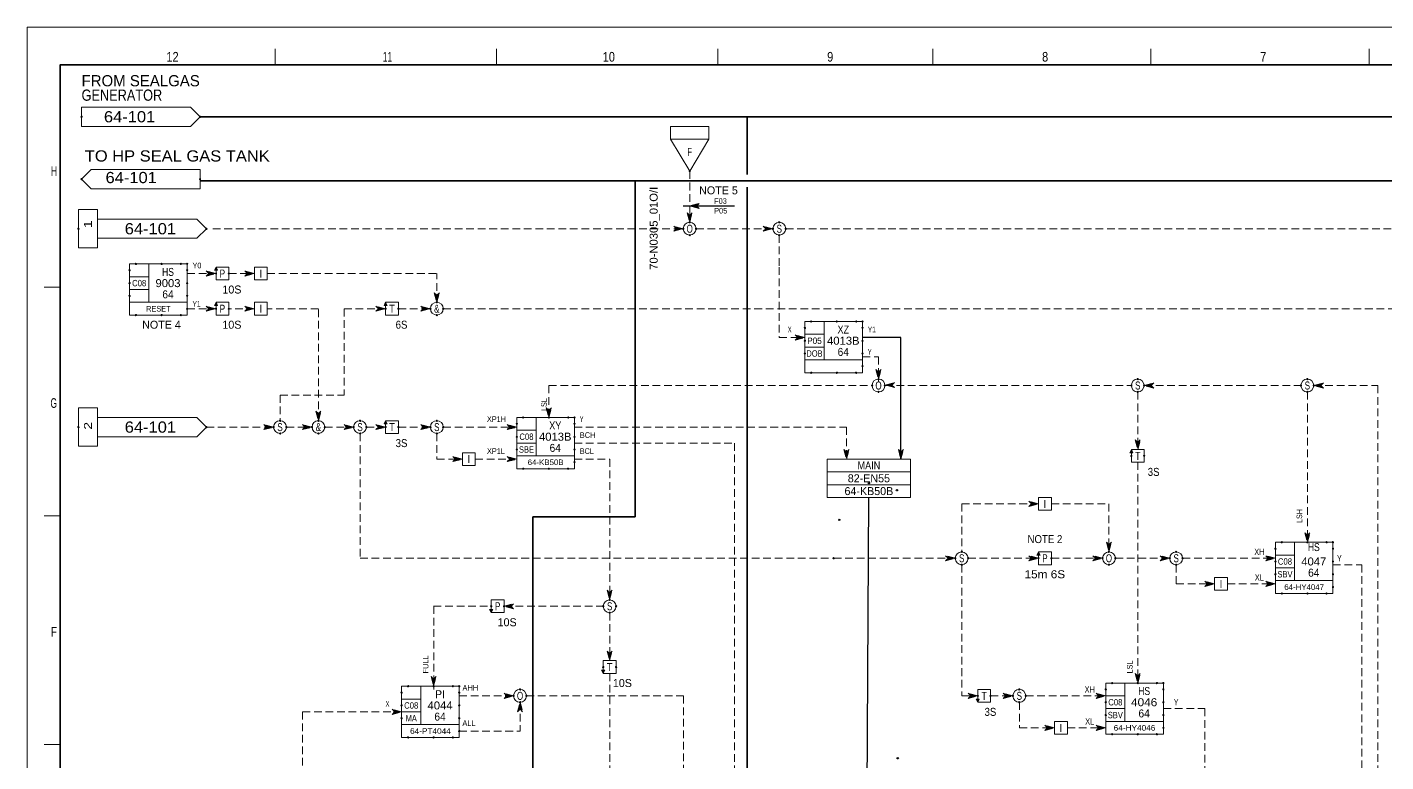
# Model space of a CAD drawing. Header units: millimetres. Extents: x 0 to 841, y 0 to 594.
# Drawn here: x 0 to 424.5, y 364.4 to 594 of the extents above; entities that cross this region are included whole.
import ezdxf
from ezdxf.enums import TextEntityAlignment as Align

# ---------------------------------------------------------------- set-up
doc = ezdxf.new("R2010")
doc.units = ezdxf.units.MM
doc.header["$LTSCALE"] = 0.8
doc.header["$PDMODE"] = 32
doc.header["$PDSIZE"] = 0.4
doc.linetypes.add('MEDIUM_DASHED', pattern=[4.5, 3, -1.5])
for name, color, linetype, lineweight in [('1', 7, 'Continuous', 13), ('12', 7, 'Continuous', 13), ('18', 7, 'Continuous', 40), ('40', 7, 'Continuous', 35), ('43', 7, 'Continuous', 13), ('46', 7, 'MEDIUM_DASHED', 13), ('48', 7, 'Continuous', 13), ('49', 7, 'Continuous', 13), ('50', 7, 'Continuous', 13), ('53', 7, 'Continuous', 13), ('9', 7, 'Continuous', 13)]:
    doc.layers.add(name, color=color, linetype=linetype, lineweight=lineweight)
doc.layers.add('16', color=7, linetype='Continuous')
doc.layers.add('45', color=7, linetype='Continuous')

msp = doc.modelspace()

# ---------------------------------------------------------------- linework, layer by layer
at = {"layer": '1'}
for p, q in [((77.4913, 587.2614), (77.4913, 582.2276)), ((146.6543, 587.2614), (146.6543, 582.2276)), ((215.8173, 587.2614), (215.8173, 582.2276)), ((282.9756, 587.2614), (282.9756, 582.2276)), ((351.1362, 587.2614), (351.1362, 582.2276)), ((419.2969, 587.2614), (419.2969, 582.2276)), ((10.3331, 512.7606), (5.3213, 512.7606)), ((10.3331, 441.2795), (5.3213, 441.2795)), ((10.3331, 369.7992), (5.3213, 369.7992))]:
    msp.add_line(p, q, dxfattribs=at)
at = {"layer": '1', "lineweight": 25}
msp.add_line((204.9945, 538.1331), (221, 538.1331), dxfattribs=at)
at = {"layer": '1', "lineweight": 35}
msp.add_lwpolyline([(829.263, 112.0142), (829.263, 582.2276), (10.3331, 582.2276), (10.3331, 10.3819)], dxfattribs=at)
at = {"layer": '12'}
for p, q in [((250, 455), (276, 455)), ((250, 451), (276, 451))]:
    msp.add_line(p, q, dxfattribs=at)
for points in [[(0, 594), (841, 594), (841, 0), (0, 0)], [(250, 447), (276, 447), (276, 459), (250, 459)]]:
    msp.add_lwpolyline(points, close=True, dxfattribs=at)
at = {"layer": '16'}
for p in [(263, 451.4992), (271.7496, 449.2496), (253.7504, 440), (272, 365.4992)]:
    msp.add_point(p, dxfattribs=at)
at = {"layer": '18', "lineweight": 25}
msp.add_line((262, 275), (263, 447), dxfattribs=at)
msp.add_lwpolyline([(273, 459), (273, 497), (261, 497)], dxfattribs=at)
at = {"layer": '40'}
for p, q in [((572, 566), (54, 566)), ((225, 566), (225, 548)), ((543, 546), (54, 546)), ((190, 546), (190, 441)), ((225, 544), (225, 270)), ((158, 441), (158, 232.237)), ((190, 441), (158, 441))]:
    msp.add_line(p, q, dxfattribs=at)
at = {"layer": '43'}
for points in [[(17, 569), (51, 569), (54, 566), (51, 563), (17, 563)], [(54, 549.5), (20, 549.5), (17, 546.5), (20, 543.5), (54, 543.5)]]:
    msp.add_lwpolyline(points, close=True, dxfattribs=at)
for p in [(17, 566), (54, 566), (17, 546.5), (54, 546.5)]:
    msp.add_point(p, dxfattribs=at)
at = {"layer": '46'}
for p, q in [((207, 549), (207, 533)), ((209, 531), (233, 531)), ((237, 531), (270, 531)), ((269, 531), (582, 531)), ((235, 529), (235, 517)), ((235, 519), (235, 497)), ((50, 517), (59, 517)), ((63, 517), (71, 517)), ((75, 517), (128, 517)), ((128, 508), (128, 517)), ((50, 506), (59, 506)), ((71, 506), (63, 506)), ((91, 506), (75, 506)), ((91, 471), (91, 506)), ((99, 506), (112, 506)), ((99, 506), (99, 479)), ((116, 506), (126, 506)), ((130, 506), (451, 506)), ((235, 497), (243, 497)), ((163, 482), (163, 472)), ((163, 482), (264, 482)), ((268, 482), (345, 482)), ((347, 480), (347, 462)), ((349, 482), (398, 482)), ((400, 480), (400, 433)), ((402, 482), (422.0236, 482)), ((422.0236, 482), (422.0236, 335)), ((79, 479), (79, 471)), ((79, 479), (99, 479)), ((56, 469), (75.9764, 469)), ((81, 469), (89, 469)), ((93, 469), (102, 469)), ((104, 467), (104, 428)), ((106, 469), (112, 469)), ((116, 469), (125, 469)), ((130, 469), (153, 469)), ((171, 469), (256, 469)), ((171, 464), (221.0236, 464)), ((221.0236, 464), (221.0236, 338)), ((140, 459), (152, 459)), ((292, 445), (292, 430)), ((292, 445), (316, 445)), ((320, 445), (338, 445)), ((338, 445), (338, 430)), ((104, 428), (252, 428)), ((252, 428), (290, 428)), ((294, 428), (316, 428)), ((320, 428), (335, 428)), ((340, 428), (357, 428)), ((359, 426), (359, 420)), ((361, 428), (390, 428)), ((408, 426), (417.0236, 426)), ((417.0236, 426), (417.0236, 205)), ((359, 420), (371, 420)), ((375, 420), (390, 420)), ((127, 413), (145, 413)), ((127.0236, 413), (127.0236, 387)), ((149, 413), (180, 413)), ((182.0236, 411), (182.0236, 396)), ((182.0236, 392), (182.0236, 301)), ((154.0236, 383), (154.0236, 374)), ((156, 385), (205.0236, 385)), ((205.0236, 385), (205.0236, 337)), ((301, 385), (307, 385)), ((312, 385), (338, 385)), ((86.0236, 380), (118, 380)), ((86.0236, 380), (86.0236, 144)), ((355, 381), (368, 381)), ((368, 381), (368, 267)), ((135, 374), (154, 374))]:
    msp.add_line(p, q, dxfattribs=at)
for points in [[(207, 533), (207.8, 536), (207, 535.2), (206.2, 536)], [(207, 533.4), (207.6, 535.6), (207, 535), (206.4, 535.6)], [(207, 533.8), (207.4, 535.2), (207, 534.8), (206.6, 535.2)], [(207.0055, 538.1331), (210.0055, 538.9331), (209.2055, 538.1331), (210.0055, 537.3331)], [(207.4055, 538.1331), (209.6055, 538.7331), (209.0055, 538.1331), (209.6055, 537.5331)], [(207.8055, 538.1331), (209.2055, 538.5331), (208.8055, 538.1331), (209.2055, 537.7331)], [(208.2055, 538.1331), (208.8055, 538.3331), (208.6055, 538.1331), (208.8055, 537.9331)], [(204.6, 531), (202.4, 531.6), (203, 531), (202.4, 530.4)], [(204.2, 531), (202.8, 531.4), (203.2, 531), (202.8, 530.6)], [(203.8, 531), (203.2, 531.2), (203.4, 531), (203.2, 530.8)], [(207, 534.2), (207.2, 534.8), (207, 534.6), (206.8, 534.8)], [(233, 531), (230, 531.8), (230.8, 531), (230, 530.2)], [(232.6, 531), (230.4, 531.6), (231, 531), (230.4, 530.4)], [(232.2, 531), (230.8, 531.4), (231.2, 531), (230.8, 530.6)], [(231.8, 531), (231.2, 531.2), (231.4, 531), (231.2, 530.8)], [(58.9764, 517), (55.9764, 517.8), (56.7764, 517), (55.9764, 516.2)], [(58.5764, 517), (56.3764, 517.6), (56.9764, 517), (56.3764, 516.4)], [(58.1764, 517), (56.7764, 517.4), (57.1764, 517), (56.7764, 516.6)], [(57.7764, 517), (57.1764, 517.2), (57.3764, 517), (57.1764, 516.8)], [(70.9764, 517), (67.9764, 517.8), (68.7764, 517), (67.9764, 516.2)], [(70.5764, 517), (68.3764, 517.6), (68.9764, 517), (68.3764, 516.4)], [(70.1764, 517), (68.7764, 517.4), (69.1764, 517), (68.7764, 516.6)], [(69.7764, 517), (69.1764, 517.2), (69.3764, 517), (69.1764, 516.8)], [(128, 508), (128.8, 511), (128, 510.2), (127.2, 511)], [(128, 508.4), (128.6, 510.6), (128, 510), (127.4, 510.6)], [(128, 508.8), (128.4, 510.2), (128, 509.8), (127.6, 510.2)], [(128, 509.2), (128.2, 509.8), (128, 509.6), (127.8, 509.8)], [(58.9764, 506), (55.9764, 506.8), (56.7764, 506), (55.9764, 505.2)], [(58.5764, 506), (56.3764, 506.6), (56.9764, 506), (56.3764, 505.4)], [(58.1764, 506), (56.7764, 506.4), (57.1764, 506), (56.7764, 505.6)], [(57.7764, 506), (57.1764, 506.2), (57.3764, 506), (57.1764, 505.8)], [(70.9764, 506), (67.9764, 506.8), (68.7764, 506), (67.9764, 505.2)], [(70.5764, 506), (68.3764, 506.6), (68.9764, 506), (68.3764, 505.4)], [(70.1764, 506), (68.7764, 506.4), (69.1764, 506), (68.7764, 505.6)], [(69.7764, 506), (69.1764, 506.2), (69.3764, 506), (69.1764, 505.8)], [(111.9764, 506), (108.9764, 506.8), (109.7764, 506), (108.9764, 505.2)], [(111.5764, 506), (109.3764, 506.6), (109.9764, 506), (109.3764, 505.4)], [(111.1764, 506), (109.7764, 506.4), (110.1764, 506), (109.7764, 505.6)], [(110.7764, 506), (110.1764, 506.2), (110.3764, 506), (110.1764, 505.8)], [(125.9764, 506), (122.9764, 506.8), (123.7764, 506), (122.9764, 505.2)], [(125.5764, 506), (123.3764, 506.6), (123.9764, 506), (123.3764, 505.4)], [(125.1764, 506), (123.7764, 506.4), (124.1764, 506), (123.7764, 505.6)], [(124.7764, 506), (124.1764, 506.2), (124.3764, 506), (124.1764, 505.8)], [(243, 497), (240, 497.8), (240.8, 497), (240, 496.2)], [(242.6, 497), (240.4, 497.6), (241, 497), (240.4, 496.4)], [(242.2, 497), (240.8, 497.4), (241.2, 497), (240.8, 496.6)], [(241.8, 497), (241.2, 497.2), (241.4, 497), (241.2, 496.8)], [(266, 484), (266.8, 487), (266, 486.2), (265.2, 487)], [(266, 484.4), (266.6, 486.6), (266, 486), (265.4, 486.6)], [(266, 484.8), (266.4, 486.2), (266, 485.8), (265.6, 486.2)], [(266, 485.2), (266.2, 485.8), (266, 485.6), (265.8, 485.8)], [(268.0055, 482.1331), (271.0055, 482.9331), (270.2055, 482.1331), (271.0055, 481.3331)], [(268.4055, 482.1331), (270.6055, 482.7331), (270.0055, 482.1331), (270.6055, 481.5331)], [(268.8055, 482.1331), (270.2055, 482.5331), (269.8055, 482.1331), (270.2055, 481.7331)], [(269.2055, 482.1331), (269.8055, 482.3331), (269.6055, 482.1331), (269.8055, 481.9331)], [(349, 482), (352, 482.8), (351.2, 482), (352, 481.2)], [(349.4, 482), (351.6, 482.6), (351, 482), (351.6, 481.4)], [(349.8, 482), (351.2, 482.4), (350.8, 482), (351.2, 481.6)], [(350.2, 482), (350.8, 482.2), (350.6, 482), (350.8, 481.8)], [(402, 482), (405, 482.8), (404.2, 482), (405, 481.2)], [(402.4, 482), (404.6, 482.6), (404, 482), (404.6, 481.4)], [(402.8, 482), (404.2, 482.4), (403.8, 482), (404.2, 481.6)], [(403.2, 482), (403.8, 482.2), (403.6, 482), (403.8, 481.8)], [(91, 471), (91.8, 474), (91, 473.2), (90.2, 474)], [(91, 471.4), (91.6, 473.6), (91, 473), (90.4, 473.6)], [(91, 471.8), (91.4, 473.2), (91, 472.8), (90.6, 473.2)], [(91, 472.2), (91.2, 472.8), (91, 472.6), (90.8, 472.8)], [(163, 472), (163.8, 475), (163, 474.2), (162.2, 475)], [(163, 472.4), (163.6, 474.6), (163, 474), (162.4, 474.6)], [(163, 472.8), (163.4, 474.2), (163, 473.8), (162.6, 474.2)], [(163, 473.2), (163.2, 473.8), (163, 473.6), (162.8, 473.8)], [(76.9764, 469), (73.9764, 469.8), (74.7764, 469), (73.9764, 468.2)], [(76.5764, 469), (74.3764, 469.6), (74.9764, 469), (74.3764, 468.4)], [(76.1764, 469), (74.7764, 469.4), (75.1764, 469), (74.7764, 468.6)], [(75.7764, 469), (75.1764, 469.2), (75.3764, 469), (75.1764, 468.8)], [(88.9764, 469), (85.9764, 469.8), (86.7764, 469), (85.9764, 468.2)], [(88.5764, 469), (86.3764, 469.6), (86.9764, 469), (86.3764, 468.4)], [(88.1764, 469), (86.7764, 469.4), (87.1764, 469), (86.7764, 468.6)], [(87.7764, 469), (87.1764, 469.2), (87.3764, 469), (87.1764, 468.8)], [(102, 469), (99, 469.8), (99.8, 469), (99, 468.2)], [(101.6, 469), (99.4, 469.6), (100, 469), (99.4, 468.4)], [(101.2, 469), (99.8, 469.4), (100.2, 469), (99.8, 468.6)], [(100.8, 469), (100.2, 469.2), (100.4, 469), (100.2, 468.8)], [(111.9764, 469), (108.9764, 469.8), (109.7764, 469), (108.9764, 468.2)], [(111.5764, 469), (109.3764, 469.6), (109.9764, 469), (109.3764, 468.4)], [(111.1764, 469), (109.7764, 469.4), (110.1764, 469), (109.7764, 468.6)], [(110.7764, 469), (110.1764, 469.2), (110.3764, 469), (110.1764, 468.8)], [(126, 469), (123, 469.8), (123.8, 469), (123, 468.2)], [(125.6, 469), (123.4, 469.6), (124, 469), (123.4, 468.4)], [(125.2, 469), (123.8, 469.4), (124.2, 469), (123.8, 468.6)], [(124.8, 469), (124.2, 469.2), (124.4, 469), (124.2, 468.8)], [(153, 469), (150, 469.8), (150.8, 469), (150, 468.2)], [(152.6, 469), (150.4, 469.6), (151, 469), (150.4, 468.4)], [(152.2, 469), (150.8, 469.4), (151.2, 469), (150.8, 468.6)], [(151.8, 469), (151.2, 469.2), (151.4, 469), (151.2, 468.8)], [(347, 462), (347.8, 465), (347, 464.2), (346.2, 465)], [(347, 462.4), (347.6, 464.6), (347, 464), (346.4, 464.6)], [(347, 462.8), (347.4, 464.2), (347, 463.8), (346.6, 464.2)], [(347, 463.2), (347.2, 463.8), (347, 463.6), (346.8, 463.8)], [(136, 459), (133, 459.8), (133.8, 459), (133, 458.2)], [(135.6, 459), (133.4, 459.6), (134, 459), (133.4, 458.4)], [(135.2, 459), (133.8, 459.4), (134.2, 459), (133.8, 458.6)], [(134.8, 459), (134.2, 459.2), (134.4, 459), (134.2, 458.8)], [(153, 459), (150, 459.8), (150.8, 459), (150, 458.2)], [(152.6, 459), (150.4, 459.6), (151, 459), (150.4, 458.4)], [(152.2, 459), (150.8, 459.4), (151.2, 459), (150.8, 458.6)], [(151.8, 459), (151.2, 459.2), (151.4, 459), (151.2, 458.8)], [(256, 459.4), (256.6, 461.6), (256, 461), (255.4, 461.6)], [(256, 459.8), (256.4, 461.2), (256, 460.8), (255.6, 461.2)], [(256, 460.2), (256.2, 460.8), (256, 460.6), (255.8, 460.8)], [(273, 459), (273.8, 462), (273, 461.2), (272.2, 462)], [(273, 459.4), (273.6, 461.6), (273, 461), (272.4, 461.6)], [(273, 459.8), (273.4, 461.2), (273, 460.8), (272.6, 461.2)], [(273, 460.2), (273.2, 460.8), (273, 460.6), (272.8, 460.8)], [(316, 445), (313, 445.8), (313.8, 445), (313, 444.2)], [(315.6, 445), (313.4, 445.6), (314, 445), (313.4, 444.4)], [(315.2, 445), (313.8, 445.4), (314.2, 445), (313.8, 444.6)], [(314.8, 445), (314.2, 445.2), (314.4, 445), (314.2, 444.8)], [(400, 433), (400.8, 436), (400, 435.2), (399.2, 436)], [(400, 433.4), (400.6, 435.6), (400, 435), (399.4, 435.6)], [(400, 433.8), (400.4, 435.2), (400, 434.8), (399.6, 435.2)], [(400, 434.2), (400.2, 434.8), (400, 434.6), (399.8, 434.8)], [(289.9764, 428), (286.9764, 428.8), (287.7764, 428), (286.9764, 427.2)], [(316, 428), (313, 428.8), (313.8, 428), (313, 427.2)], [(336, 428), (333, 428.8), (333.8, 428), (333, 427.2)], [(338, 430), (338.8, 433), (338, 432.2), (337.2, 433)], [(338, 430.4), (338.6, 432.6), (338, 432), (337.4, 432.6)], [(338, 430.8), (338.4, 432.2), (338, 431.8), (337.6, 432.2)], [(338, 431.2), (338.2, 431.8), (338, 431.6), (337.8, 431.8)], [(357, 428), (354, 428.8), (354.8, 428), (354, 427.2)], [(390, 428), (387, 428.8), (387.8, 428), (387, 427.2)], [(289.5764, 428), (287.3764, 428.6), (287.9764, 428), (287.3764, 427.4)], [(289.1764, 428), (287.7764, 428.4), (288.1764, 428), (287.7764, 427.6)], [(288.7764, 428), (288.1764, 428.2), (288.3764, 428), (288.1764, 427.8)], [(315.6, 428), (313.4, 428.6), (314, 428), (313.4, 427.4)], [(315.2, 428), (313.8, 428.4), (314.2, 428), (313.8, 427.6)], [(314.8, 428), (314.2, 428.2), (314.4, 428), (314.2, 427.8)], [(335.6, 428), (333.4, 428.6), (334, 428), (333.4, 427.4)], [(335.2, 428), (333.8, 428.4), (334.2, 428), (333.8, 427.6)], [(334.8, 428), (334.2, 428.2), (334.4, 428), (334.2, 427.8)], [(356.6, 428), (354.4, 428.6), (355, 428), (354.4, 427.4)], [(356.2, 428), (354.8, 428.4), (355.2, 428), (354.8, 427.6)], [(355.8, 428), (355.2, 428.2), (355.4, 428), (355.2, 427.8)], [(389.6, 428), (387.4, 428.6), (388, 428), (387.4, 427.4)], [(389.2, 428), (387.8, 428.4), (388.2, 428), (387.8, 427.6)], [(388.8, 428), (388.2, 428.2), (388.4, 428), (388.2, 427.8)], [(371, 420), (368, 420.8), (368.8, 420), (368, 419.2)], [(370.6, 420), (368.4, 420.6), (369, 420), (368.4, 419.4)], [(370.2, 420), (368.8, 420.4), (369.2, 420), (368.8, 419.6)], [(390, 420), (387, 420.8), (387.8, 420), (387, 419.2)], [(389.6, 420), (387.4, 420.6), (388, 420), (387.4, 419.4)], [(389.2, 420), (387.8, 420.4), (388.2, 420), (387.8, 419.6)], [(182, 415), (182.8, 418), (182, 417.2), (181.2, 418)], [(182, 415.4), (182.6, 417.6), (182, 417), (181.4, 417.6)], [(182, 415.8), (182.4, 417.2), (182, 416.8), (181.6, 417.2)], [(182, 416.2), (182.2, 416.8), (182, 416.6), (181.8, 416.8)], [(369.8, 420), (369.2, 420.2), (369.4, 420), (369.2, 419.8)], [(388.8, 420), (388.2, 420.2), (388.4, 420), (388.2, 419.8)], [(149, 413), (152, 413.8), (151.2, 413), (152, 412.2)], [(149.4, 413), (151.6, 413.6), (151, 413), (151.6, 412.4)], [(149.8, 413), (151.2, 413.4), (150.8, 413), (151.2, 412.6)], [(150.2, 413), (150.8, 413.2), (150.6, 413), (150.8, 412.8)], [(182, 396), (182.8, 399), (182, 398.2), (181.2, 399)], [(182, 396.4), (182.6, 398.6), (182, 398), (181.4, 398.6)], [(182, 396.8), (182.4, 398.2), (182, 397.8), (181.6, 398.2)], [(182, 397.2), (182.2, 397.8), (182, 397.6), (181.8, 397.8)], [(127, 388), (127.8, 391), (127, 390.2), (126.2, 391)], [(127, 388.4), (127.6, 390.6), (127, 390), (126.4, 390.6)], [(347, 389.4), (347.6, 391.6), (347, 391), (346.4, 391.6)], [(347, 389.8), (347.4, 391.2), (347, 390.8), (346.6, 391.2)], [(347, 390.2), (347.2, 390.8), (347, 390.6), (346.8, 390.8)], [(127, 388.8), (127.4, 390.2), (127, 389.8), (126.6, 390.2)], [(127, 389.2), (127.2, 389.8), (127, 389.6), (126.8, 389.8)], [(151.6, 385), (149.4, 385.6), (150, 385), (149.4, 384.4)], [(151.2, 385), (149.8, 385.4), (150.2, 385), (149.8, 384.6)], [(150.8, 385), (150.2, 385.2), (150.4, 385), (150.2, 384.8)], [(154, 383), (154.8, 380), (154, 380.8), (153.2, 380)], [(154, 382.6), (154.6, 380.4), (154, 381), (153.4, 380.4)], [(154, 382.2), (154.4, 380.8), (154, 381.2), (153.6, 380.8)], [(297, 385), (294, 385.8), (294.8, 385), (294, 384.2)], [(296.6, 385), (294.4, 385.6), (295, 385), (294.4, 384.4)], [(296.2, 385), (294.8, 385.4), (295.2, 385), (294.8, 384.6)], [(295.8, 385), (295.2, 385.2), (295.4, 385), (295.2, 384.8)], [(308, 385), (305, 385.8), (305.8, 385), (305, 384.2)], [(307.6, 385), (305.4, 385.6), (306, 385), (305.4, 384.4)], [(307.2, 385), (305.8, 385.4), (306.2, 385), (305.8, 384.6)], [(306.8, 385), (306.2, 385.2), (306.4, 385), (306.2, 384.8)], [(337, 385), (334, 385.8), (334.8, 385), (334, 384.2)], [(336.6, 385), (334.4, 385.6), (335, 385), (334.4, 384.4)], [(336.2, 385), (334.8, 385.4), (335.2, 385), (334.8, 384.6)], [(335.8, 385), (335.2, 385.2), (335.4, 385), (335.2, 384.8)], [(117, 380), (114, 380.8), (114.8, 380), (114, 379.2)], [(116.6, 380), (114.4, 380.6), (115, 380), (114.4, 379.4)], [(116.2, 380), (114.8, 380.4), (115.2, 380), (114.8, 379.6)], [(115.8, 380), (115.2, 380.2), (115.4, 380), (115.2, 379.8)], [(154, 381.8), (154.2, 381.2), (154, 381.4), (153.8, 381.2)], [(321, 375), (318, 375.8), (318.8, 375), (318, 374.2)], [(320.6, 375), (318.4, 375.6), (319, 375), (318.4, 374.4)], [(320.2, 375), (318.8, 375.4), (319.2, 375), (318.8, 374.6)], [(319.8, 375), (319.2, 375.2), (319.4, 375), (319.2, 374.8)], [(336.6, 375), (334.4, 375.6), (335, 375), (334.4, 374.4)], [(336.2, 375), (334.8, 375.4), (335.2, 375), (334.8, 374.6)], [(335.8, 375), (335.2, 375.2), (335.4, 375), (335.2, 374.8)]]:
    msp.add_lwpolyline(points, close=True, dxfattribs=at)
for points in [[(58, 531), (205, 531), (202, 531.8), (202.8, 531), (202, 530.2), (205, 531)], [(261, 491), (266, 491), (266, 483)], [(128.0236, 467), (128.0236, 459), (136, 459)], [(256, 469), (256, 459), (256.8, 462), (256, 461.2), (255.2, 462), (256, 459)], [(171, 459), (182.0236, 459), (182.0236, 415)], [(347, 458), (347, 389), (347.8, 392), (347, 391.2), (346.2, 392), (347, 389)], [(292, 426), (292, 385), (297, 385)], [(135, 385), (152, 385), (149, 385.8), (149.8, 385), (149, 384.2), (152, 385)], [(310.0236, 383), (310.0236, 375), (321, 375)], [(325, 375), (337, 375), (334, 375.8), (334.8, 375), (334, 374.2), (337, 375)]]:
    msp.add_lwpolyline(points, dxfattribs=at)
msp.add_point((252, 428), dxfattribs=at)
at = {"layer": '48'}
for p, q in [((38, 520), (38, 508)), ((32, 516), (38, 516)), ((32, 512), (38, 512)), ((249, 502), (249, 490)), ((243, 498), (249, 498)), ((243, 494), (249, 494)), ((159, 472), (159, 460)), ((153, 468), (159, 468)), ((153, 464), (159, 464)), ((390, 429), (396, 429)), ((396, 433), (396, 421)), ((390, 425), (396, 425)), ((123, 388), (123, 376)), ((343, 389), (343, 377)), ((117, 384), (123, 384)), ((337, 385), (343, 385)), ((117, 380), (123, 380)), ((337, 381), (343, 381))]:
    msp.add_line(p, q, dxfattribs=at)
for points in [[(32, 520), (50, 520), (50, 508), (32, 508)], [(59, 519), (58.5, 518), (59.5, 518)], [(59, 515), (63, 515), (63, 519), (59, 519)], [(71, 515), (75, 515), (75, 519), (71, 519)], [(59, 508), (58.5, 507), (59.5, 507)], [(59, 504), (63, 504), (63, 508), (59, 508)], [(71, 504), (75, 504), (75, 508), (71, 508)], [(112, 508), (111.5, 507), (112.5, 507)], [(112, 504), (116, 504), (116, 508), (112, 508)], [(243, 502), (261, 502), (261, 490), (243, 490)], [(153, 472), (171, 472), (171, 460), (153, 460)], [(112, 471), (111.5, 470), (112.5, 470)], [(112, 467), (116, 467), (116, 471), (112, 471)], [(136, 457), (140, 457), (140, 461), (136, 461)], [(345, 462), (344.5, 461), (345.5, 461)], [(345, 458), (349, 458), (349, 462), (345, 462)], [(316, 443), (320, 443), (320, 447), (316, 447)], [(316, 430), (315.5, 429), (316.5, 429)], [(316, 426), (320, 426), (320, 430), (316, 430)], [(390, 433), (408, 433), (408, 421), (390, 421)], [(371, 418), (375, 418), (375, 422), (371, 422)], [(145, 411), (144.5, 412), (145.5, 412)], [(145, 415), (149, 415), (149, 411), (145, 411)], [(180, 396), (184, 396), (184, 392), (180, 392)], [(180, 392), (179.5, 393), (180.5, 393)], [(117, 388), (135, 388), (135, 376), (117, 376)], [(297, 387), (301, 387), (301, 383), (297, 383)], [(337, 389), (355, 389), (355, 377), (337, 377)], [(297, 383), (296.5, 384), (297.5, 384)], [(321, 373), (325, 373), (325, 377), (321, 377)]]:
    msp.add_lwpolyline(points, close=True, dxfattribs=at)
for points in [[(58.6378, 518.1024), (59.0315, 518.7323), (59.3465, 518.1024), (58.7953, 518.1024), (59.0315, 518.4961), (59.189, 518.1811), (58.9528, 518.1811)], [(32, 508), (32, 504), (50, 504), (50, 508)], [(58.6378, 507.1024), (59.0315, 507.7323), (59.3465, 507.1024), (58.7953, 507.1024), (59.0315, 507.4961), (59.189, 507.1811), (58.9528, 507.1811)], [(111.6378, 507.1024), (112.0315, 507.7323), (112.3465, 507.1024), (111.7953, 507.1024), (112.0315, 507.4961), (112.189, 507.1811), (111.9528, 507.1811)], [(243, 490), (243, 486), (261, 486), (261, 490)], [(111.6378, 470.1024), (112.0315, 470.7323), (112.3465, 470.1024), (111.7953, 470.1024), (112.0315, 470.4961), (112.189, 470.1811), (111.9528, 470.1811)], [(153, 460), (153, 456), (171, 456), (171, 460)], [(344.6378, 461.1024), (345.0315, 461.7323), (345.3465, 461.1024), (344.7953, 461.1024), (345.0315, 461.4961), (345.189, 461.1811), (344.9528, 461.1811)], [(315.6378, 429.1024), (316.0315, 429.7323), (316.3465, 429.1024), (315.7953, 429.1024), (316.0315, 429.4961), (316.189, 429.1811), (315.9528, 429.1811)], [(390, 421), (390, 417), (408, 417), (408, 421)], [(144.6378, 411.8976), (145.0315, 411.2677), (145.3465, 411.8976), (144.7953, 411.8976), (145.0315, 411.5039), (145.189, 411.8189), (144.9528, 411.8189)], [(179.6378, 392.8976), (180.0315, 392.2677), (180.3465, 392.8976), (179.7953, 392.8976), (180.0315, 392.5039), (180.189, 392.8189), (179.9528, 392.8189)], [(296.6378, 383.8976), (297.0315, 383.2677), (297.3465, 383.8976), (296.7953, 383.8976), (297.0315, 383.5039), (297.189, 383.8189), (296.9528, 383.8189)], [(117, 376), (117, 372), (135, 372), (135, 376)], [(337, 377), (337, 373), (355, 373), (355, 377)]]:
    msp.add_lwpolyline(points, dxfattribs=at)
for centre in [(207, 531), (235, 531), (128, 506), (266, 482), (347, 482), (400, 482), (79, 469), (91, 469), (104, 469), (128, 469), (292, 428), (338, 428), (359, 428), (182, 413), (154, 385), (310, 385)]:
    msp.add_circle(centre, 2, dxfattribs=at)
for p in [(205, 531), (207, 533), (209, 531), (233, 531), (235, 533), (237, 531), (207, 529), (235, 529), (32, 518), (34, 520), (42, 520), (48, 520), (50, 520), (50, 518), (32, 514), (50, 514), (59, 517), (63, 517), (32, 510), (50, 510), (50, 506), (59, 506), (63, 506), (112, 506), (116, 506), (126, 506), (128, 508), (130, 506), (34, 504), (42, 504), (48, 504), (128, 504), (245, 502), (253, 502), (259, 502), (261, 502), (243, 500), (261, 500), (243, 496), (261, 496), (243, 492), (261, 492), (261, 488), (245, 486), (253, 486), (259, 486), (266, 484), (347, 484), (400, 484), (264, 482), (266, 480), (268, 482), (345, 482), (347, 480), (349, 482), (398, 482), (400, 480), (402, 482), (155, 472), (163, 472), (169, 472), (171, 472), (77, 469), (79, 471), (79, 467), (81, 469), (89, 469), (91, 471), (91, 467), (93, 469), (102, 469), (104, 471), (104, 467), (106, 469), (112, 469), (116, 469), (126, 469), (128, 471), (128, 467), (130, 469), (153, 470), (171, 470), (153, 466), (171, 466), (153, 462), (171, 462), (345, 460), (349, 460), (155, 456), (163, 456), (169, 456), (171, 458), (392, 433), (400, 433), (406, 433), (408, 433), (292, 430), (338, 430), (359, 430), (390, 431), (408, 431), (290, 428), (292, 426), (294, 428), (316, 428), (320, 428), (336, 428), (338, 426), (340, 428), (357, 428), (359, 426), (361, 428), (390, 427), (408, 427), (390, 423), (408, 423), (392, 417), (400, 417), (406, 417), (408, 419), (145, 413), (149, 413), (180, 413), (182, 415), (184, 413), (182, 411), (180, 394), (184, 394), (119, 388), (127, 388), (133, 388), (135, 388), (154, 387), (310, 387), (337, 387), (339, 389), (347, 389), (353, 389), (355, 389), (355, 387), (117, 386), (117, 382), (135, 386), (135, 382), (152, 385), (154, 383), (156, 385), (297, 385), (301, 385), (308, 385), (310, 383), (312, 385), (337, 383), (355, 383), (117, 378), (135, 378), (337, 379), (355, 379), (135, 374), (355, 375), (119, 372), (127, 372), (133, 372), (339, 373), (347, 373), (353, 373)]:
    msp.add_point(p, dxfattribs=at)
at = {"layer": '49'}
for p, q in [((22, 537), (16, 537)), ((22, 525), (22, 537)), ((53, 534), (22, 534)), ((53, 528), (22, 528)), ((22, 475), (16, 475)), ((22, 463), (22, 475)), ((53, 472), (22, 472)), ((53, 466), (22, 466))]:
    msp.add_line(p, q, dxfattribs=at)
for points in [[(16, 537), (16, 525), (22, 525)], [(53, 534), (56, 531), (53, 528)], [(16, 475), (16, 463), (22, 463)], [(53, 472), (56, 469), (53, 466)]]:
    msp.add_lwpolyline(points, dxfattribs=at)
for p in [(16, 531), (56, 531), (16, 469), (56, 469)]:
    msp.add_point(p, dxfattribs=at)
at = {"layer": '53'}
msp.add_lwpolyline([(201, 563), (213, 563), (213, 559), (201, 559)], close=True, dxfattribs=at)
msp.add_lwpolyline([(213, 559), (207, 549), (201, 559)], dxfattribs=at)
msp.add_point((207, 549), dxfattribs=at)
at = {"layer": '9'}
msp.add_lwpolyline([(0, 0), (841, 0), (841, 594), (0, 594)], close=True, dxfattribs=at)

# ---------------------------------------------------------------- texts
at = {"layer": '1'}
for s, width, p in [('12', 0.85, (45.4146, 583.2346)), ('11', 0.65, (112.5772, 583.2346)), ('10', 0.85, (181.7358, 583.2346)), ('9', 0.85, (250.9051, 583.2346)), ('8', 0.85, (318.0634, 583.2346)), ('7', 0.85, (386.224, 583.2346))]:
    msp.add_text(s, height=3.02, dxfattribs=dict(at, width=width)).set_placement(p, align=Align.CENTER)
for s, width, p in [('H', 0.65, (9.3283, 547.4945)), ('G', 0.65, (9.3283, 475.0071)), ('F', 0.8, (9.3283, 403.526))]:
    msp.add_text(s, height=3.02, dxfattribs=dict(at, width=width)).set_placement(p, align=Align.RIGHT)
at = {"layer": '12', "width": 1.05}
msp.add_text('70-N0305_01O/I', height=2.5, rotation=90, dxfattribs=at).set_placement((196.9945, 531.1339), align=Align.CENTER)
at = {"layer": '12'}
for s, p in [('82-EN55', (263, 451.7496)), ('64-KB50B', (262.9921, 447.7496))]:
    msp.add_text(s, height=2.5, dxfattribs=at).set_placement(p, align=Align.CENTER)
for s, width, p in [('MAIN', 0.85, (263, 455.7496)), ('NOTE 2', 0.9, (318, 432.7496))]:
    msp.add_text(s, height=2.5, dxfattribs=dict(at, width=width)).set_placement(p, align=Align.CENTER)
at = {"layer": '45'}
for s, width, p in [('F03', 0.95, (214.6559, 538.7591)), ('P05', 0.9, (214.6559, 535.7591)), ('Y0', 0.85, (51.6614, 518.626)), ('Y1', 0.7, (51.6614, 506.626)), ('X', 0.6, (237.6614, 498.626)), ('Y1', 0.7, (262.6614, 498.626)), ('Y', 0.6, (262.6614, 491.626)), ('XP1H', 0.85, (143.6614, 470.626)), ('Y', 0.6, (172.6614, 470.626)), ('BCH', 0.8, (172.6614, 465.626)), ('XP1L', 0.95, (143.6614, 460.626)), ('BCL', 0.85, (172.6614, 460.626)), ('AHH', 0.8, (136, 386.6252)), ('X', 0.6, (112, 381.6252)), ('ALL', 0.9, (136, 375.6252))]:
    msp.add_text(s, height=1.75, dxfattribs=dict(at, width=width)).set_placement(p)
for s, width, p in [('LSL', 0.9, (162.3748, 474)), ('LSH', 0.85, (398.3748, 439)), ('FULL', 0.95, (125.3748, 392)), ('LSL', 0.9, (345.3748, 392))]:
    msp.add_text(s, height=1.75, rotation=90, dxfattribs=dict(at, width=width)).set_placement(p)
at = {"layer": '49'}
msp.add_text('FROM SEALGAS ', height=3.5, dxfattribs=at).set_placement((17, 575.5079))
for s, width, p in [('GENERATOR', 0.85, (17, 571)), ('TO HP SEAL GAS TANK ', 1.1, (18, 552.0008))]:
    msp.add_text(s, height=3.5, dxfattribs=dict(at, width=width)).set_placement(p)
at = {"layer": '49', "width": 1.1}
for p in [(31.9996, 564.2504), (32.5, 545.2504), (38.5, 529.2504), (38.5, 467.2504)]:
    msp.add_text('64-101', height=3.5, dxfattribs=at).set_placement(p, align=Align.CENTER)
at = {"layer": '49', "width": 1.3}
for s, p in [('1 ', (20.2504, 533.0004)), ('2 ', (20.2504, 470.0004))]:
    msp.add_text(s, height=2.5, rotation=90, dxfattribs=at).set_placement(p, align=Align.CENTER)
at = {"layer": '50'}
for s, p in [('NOTE 5', (216.0004, 541.7496)), ('10S', (63.9677, 510.7504)), ('NOTE 4', (41.9681, 499.7504)), ('10S', (63.9677, 499.7504)), ('10S', (149.9677, 406.7504)), ('PI', (128.9996, 384.2496)), ('10S', (185.9677, 387.7504))]:
    msp.add_text(s, height=2.5, dxfattribs=at).set_placement(p, align=Align.CENTER)
for s, height, width, p in [('O', 2.5, 0.75, (207.0004, 529.7496)), ('S', 2.5, 0.75, (235.0004, 529.7496)), ('HS', 2.5, 0.8, (43.9996, 516.2496)), ('P', 2.5, 0.75, (61.0004, 515.7496)), ('I', 2.5, 0.9, (73, 515.7496)), ('C08', 2, 0.9, (35, 513)), ('9003', 2.5, 1.05, (44, 512.7496)), ('64', 2.5, 0.95, (43.9996, 509.2496)), ('RESET', 1.75, 0.9, (40.9945, 505.1252)), ('P', 2.5, 0.75, (61.0004, 504.7496)), ('I', 2.5, 0.9, (73, 504.7496)), ('T', 2.5, 0.85, (114, 504.7496)), ('&', 2.5, 0.75, (128, 504.7496)), ('6S', 2.5, 0.9, (116.9673, 499.7504)), ('P05', 2, 0.95, (246, 495)), ('4013B', 2.5, 1.05, (255, 494.7496)), ('XZ', 2.5, 0.85, (255, 498.2496)), ('DOB', 2, 0.8, (246.0004, 491)), ('64', 2.5, 0.95, (254.9996, 491.2496)), ('O', 2.5, 0.75, (266.0004, 480.7496)), ('S', 2.5, 0.75, (347.0004, 480.7496)), ('S', 2.5, 0.75, (400.0004, 480.7496)), ('S', 2.5, 0.75, (79.0004, 467.7496)), ('&', 2.5, 0.75, (91, 467.7496)), ('S', 2.5, 0.75, (104.0004, 467.7496)), ('T', 2.5, 0.85, (114, 467.7496)), ('S', 2.5, 0.75, (128.0004, 467.7496)), ('C08', 2, 0.9, (156, 465)), ('4013B', 2.5, 1.05, (165, 464.7496)), ('XY', 2.5, 0.85, (164.9996, 468.2496)), ('3S', 2.5, 0.9, (116.9669, 462.7504)), ('SBE', 2, 0.85, (155.9996, 461)), ('64', 2.5, 0.95, (164.9996, 461.2496)), ('I', 2.5, 0.9, (138, 457.7496)), ('64-KB50B', 1.75, 1.05, (161.9945, 457.1252)), ('T', 2.5, 0.85, (347, 458.7496)), ('3S', 2.5, 0.9, (351.9669, 453.7504)), ('I', 2.5, 0.9, (318, 443.7496)), ('S', 2.5, 0.75, (292.0004, 426.7496)), ('P', 2.5, 0.75, (318.0004, 426.7496)), ('O', 2.5, 0.75, (338.0004, 426.7496)), ('S', 2.5, 0.75, (359.0004, 426.7496)), ('XH', 2, 0.75, (384.9996, 429)), ('HS', 2.5, 0.8, (401.9996, 430.2496)), ('Y', 2, 0.65, (409.9996, 427)), ('C08', 2, 0.9, (393, 426)), ('4047', 2.5, 1.05, (402, 425.7496)), ('64', 2.5, 0.95, (401.9996, 422.2496)), ('15m 6S', 2.5, 1.1, (317.9681, 421.7504)), ('I', 2.5, 0.9, (373, 418.7496)), ('XL', 2, 0.85, (384.9996, 421)), ('SBV', 2, 0.85, (392.9996, 422)), ('64-HY4047', 1.75, 1.05, (398.9945, 418.1252)), ('P', 2.5, 0.75, (147.0004, 411.7504)), ('S', 2.5, 0.75, (182.0004, 411.7496)), ('T', 2.5, 0.85, (182, 392.7504)), ('XH', 2, 0.75, (331.9996, 386)), ('HS', 2.5, 0.8, (348.9996, 385.2496)), ('C08', 2, 0.9, (120, 381)), ('4044', 2.5, 1.05, (129, 380.7496)), ('O', 2.5, 0.75, (154.0004, 383.7496)), ('T', 2.5, 0.85, (299, 383.7504)), ('S', 2.5, 0.75, (310.0004, 383.7496)), ('C08', 2, 0.9, (340, 382)), ('4046', 2.5, 1.1, (348.9996, 381.7496)), ('Y', 2, 0.65, (358.9996, 382)), ('MA', 2, 0.7, (120, 377)), ('64', 2.5, 0.95, (128.9996, 377.2496)), ('3S', 2.5, 0.9, (300.9669, 378.7504)), ('XL', 2, 0.85, (331.9996, 376)), ('SBV', 2, 0.85, (339.9996, 378)), ('64', 2.5, 0.95, (348.9996, 378.2496)), ('64-PT4044', 1.75, 1.1, (125.9945, 373.1252)), ('I', 2.5, 0.9, (323, 373.7496)), ('64-HY4046', 1.75, 1.1, (345.9945, 374.1252))]:
    msp.add_text(s, height=height, dxfattribs=dict(at, width=width)).set_placement(p, align=Align.CENTER)
at = {"layer": '53', "width": 0.65}
msp.add_text('F', height=2.5, dxfattribs=at).set_placement((207.0004, 553.7496), align=Align.CENTER)

doc.saveas('drawing.dxf')
